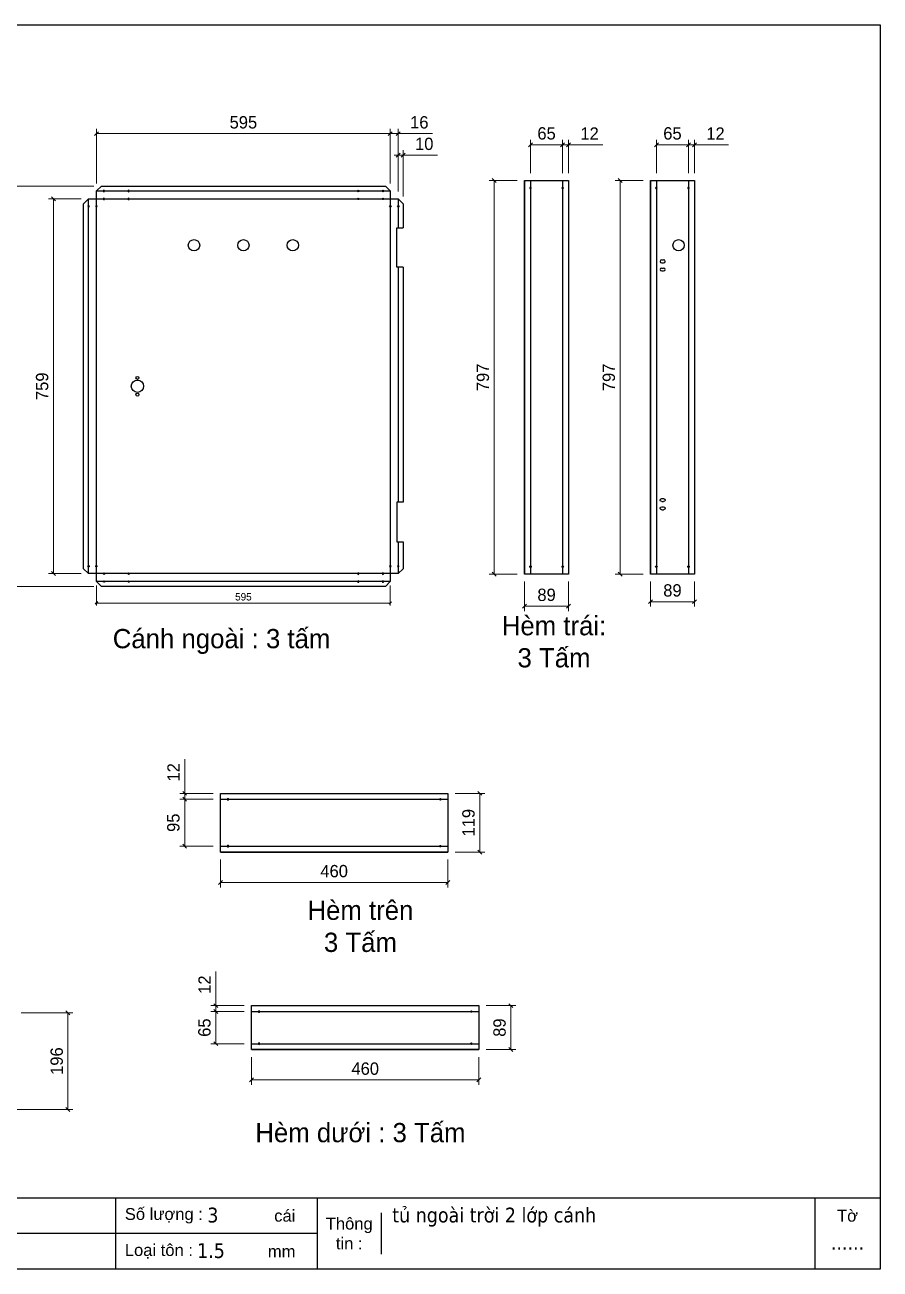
# Model space of a CAD drawing. Header units: millimetres. Extents: x 0 to 3564, y 0 to 2520.
# Drawn here: x 1832 to 3564, y 0 to 2520 of the extents above; entities that cross this region are included whole.
import ezdxf
from ezdxf.enums import TextEntityAlignment as Align

# ---------------------------------------------------------------- set-up
doc = ezdxf.new("R2010")
doc.units = ezdxf.units.MM
doc.layers.add('CNC', color=7, linetype='Continuous')
doc.layers.add('DIM', color=253, linetype='Continuous')
doc.styles.add('Arial', font='arial.ttf')
doc.styles.add('Tahoma (Input Text)', font='tahoma.ttf')
doc.dimstyles.new('Dim-15', dxfattribs={"dimtxt": 15, "dimasz": 5, "dimexe": 5, "dimexo": 8, "dimgap": 5, "dimtad": 1, "dimdec": 0, "dimtxsty": 'Standard', "dimblk": 'OBLIQUE', "dimcen": 10, "dimclrd": 5, "dimclre": 5, "dimclrt": 3, "dimazin": 3, "dimtfac": 1, "dimtdec": 0, "dimtmove": 0, "dimatfit": 3, "dimldrblk": 'OBLIQUE', "dimlwd": 9, "dimlwe": 9})
doc.dimstyles.new('Dim-25', dxfattribs={"dimtxt": 25, "dimasz": 8, "dimexe": 10, "dimexo": 15, "dimgap": 10, "dimtad": 1, "dimdec": 0, "dimtxsty": 'Standard', "dimblk": 'OBLIQUE', "dimcen": 10, "dimclrd": 5, "dimclre": 5, "dimclrt": 3, "dimazin": 3, "dimtfac": 1, "dimtdec": 0, "dimtmove": 0, "dimatfit": 3, "dimldrblk": 'OBLIQUE', "dimlwd": 9, "dimlwe": 9})

# ---------------------------------------------------------------- blocks, each defined once
blk = doc.blocks.new('khungtenAsean2')
at = {"color": 7}
for p, q in [((2970, -1980), (0, -1980)), ((1680, -1980), (1680, -2100)), ((2020, -1980), (2020, -2100)), ((2860, -1980), (2860, -2100)), ((2128.3, -2005), (2128.3, -2075)), ((2020, -2040), (0, -2040))]:
    blk.add_line(p, q, dxfattribs=at)
blk.add_lwpolyline([(0, 0), (2970, 0), (2970, -2100), (0, -2100)], close=True, dxfattribs=at)
at = {"color": 2, "char_height": 20, "style": 'Arial'}
for s, insert, width, attachment_point in [('  Số lượng :', (1680, -2010), 917.634, 4), ('cái', (1947.6, -2010), 917.634, 4), ('Thông\\Ptin :', (2074.2, -2040), 108.311, 5), ('Tờ', (2915, -2010), 110, 5), ('  Loại tôn :', (1680, -2070), 917.634, 4), ('mm', (1936.9, -2070), 917.634, 4)]:
    blk.add_mtext(s, dxfattribs=dict(at, insert=insert, width=width, attachment_point=attachment_point))
at = {"color": 1, "style": 'Tahoma (Input Text)', "flags": 8}
for tag, p in [('#03', (506.6, -2019.3)), ('#01', (137.1, -2021.3)), ('#05', (1106.6, -2021.3)), ('#07', (1834.7, -2021.3)), ('#09', (2146.7, -2021.3)), ('#02', (98.5, -2081.3)), ('#04', (486.1, -2081.3)), ('#06', (1065.3, -2081.3)), ('#08', (1817.4, -2081.3)), ('#10', (2146.7, -2081.3))]:
    blk.add_attdef(tag, p, '', height=25, dxfattribs=at)
blk.add_attdef('#11', text='', height=25, dxfattribs=at).set_placement((2915, -2067.3), align=Align.CENTER)
blk = doc.blocks.new('f3daunguoc')
at = {"layer": 'CNC', "color": 2, "lineweight": -3}
blk.add_circle((0, 0), 1.5, dxfattribs=at)
blk = doc.blocks.new('*D18')
at = {"color": 0, "linetype": 'ByBlock', "lineweight": -2}
for p, q in [((2917.1, 2273.3), (2925.1, 2281.3)), ((2937.1, 2281.3), (2929.1, 2273.3))]:
    blk.add_line(p, q, dxfattribs=at)
at = {"layer": 'Defpoints', "color": 0, "transparency": 16777216}
for p in [(2933.1, 2277.3), (2921.1, 2204.6), (2933.1, 2204.6)]:
    blk.add_point(p, dxfattribs=at)
at = {"layer": 'DIM', "color": 5, "lineweight": 9, "transparency": 16777216}
for p, q in [((2921.1, 2277.3), (2913.1, 2277.3)), ((2921.1, 2219.6), (2921.1, 2287.3)), ((2921.1, 2277.3), (2933.1, 2277.3)), ((2933.1, 2219.6), (2933.1, 2287.3)), ((2933.1, 2277.3), (3002.3, 2277.3))]:
    blk.add_line(p, q, dxfattribs=at)
at = {"layer": 'DIM', "color": 3, "transparency": 16777216, "insert": (2975.7, 2299.9), "char_height": 25, "attachment_point": 5}
blk.add_mtext('12', dxfattribs=at)
blk = doc.blocks.new('_Oblique')
at = {"color": 0, "linetype": 'ByBlock', "lineweight": -2}
blk.add_line((-0.5, -0.5), (0.5, 0.5), dxfattribs=at)
blk = doc.blocks.new('*D19')
at = {"color": 0, "linetype": 'ByBlock', "lineweight": -2}
for p, q in [((2860.1, 2281.3), (2852.1, 2273.3)), ((2917.1, 2273.3), (2925.1, 2281.3))]:
    blk.add_line(p, q, dxfattribs=at)
at = {"layer": 'Defpoints', "color": 0, "transparency": 16777216}
for p in [(2856.1, 2277.3), (2856.1, 2204.6), (2921.1, 2204.6)]:
    blk.add_point(p, dxfattribs=at)
at = {"layer": 'DIM', "color": 5, "lineweight": 9, "transparency": 16777216}
for p, q in [((2856.1, 2219.6), (2856.1, 2287.3)), ((2921.1, 2277.3), (2856.1, 2277.3)), ((2921.1, 2219.6), (2921.1, 2287.3))]:
    blk.add_line(p, q, dxfattribs=at)
at = {"layer": 'DIM', "color": 3, "transparency": 16777216, "insert": (2888.6, 2300.1), "char_height": 25, "attachment_point": 5}
blk.add_mtext('65', dxfattribs=at)
blk = doc.blocks.new('*D20')
at = {"color": 0, "linetype": 'ByBlock', "lineweight": -2}
for p, q in [((2786.6, 2200.6), (2778.6, 2208.6)), ((2778.6, 1411.6), (2786.6, 1403.6))]:
    blk.add_line(p, q, dxfattribs=at)
at = {"layer": 'Defpoints', "color": 0, "transparency": 16777216}
for p in [(2844.1, 2204.6), (2782.6, 1407.6), (2844.1, 1407.6)]:
    blk.add_point(p, dxfattribs=at)
at = {"layer": 'DIM', "color": 5, "lineweight": 9, "transparency": 16777216}
for p, q in [((2829.1, 2204.6), (2772.6, 2204.6)), ((2782.6, 2204.6), (2782.6, 1407.6)), ((2829.1, 1407.6), (2772.6, 1407.6))]:
    blk.add_line(p, q, dxfattribs=at)
at = {"layer": 'DIM', "color": 3, "transparency": 16777216, "insert": (2759.8, 1806.1), "char_height": 25, "attachment_point": 5, "rotation": 90}
blk.add_mtext('797', dxfattribs=at)
blk = doc.blocks.new('*D21')
at = {"color": 0, "linetype": 'ByBlock', "lineweight": -2}
for p, q in [((3172, 2273.3), (3180, 2281.3)), ((3192, 2281.3), (3184, 2273.3))]:
    blk.add_line(p, q, dxfattribs=at)
at = {"layer": 'Defpoints', "color": 0, "transparency": 16777216}
for p in [(3188, 2277.3), (3176, 2204.6), (3188, 2204.6)]:
    blk.add_point(p, dxfattribs=at)
at = {"layer": 'DIM', "color": 5, "lineweight": 9, "transparency": 16777216}
for p, q in [((3176, 2277.3), (3168, 2277.3)), ((3176, 2219.6), (3176, 2287.3)), ((3176, 2277.3), (3188, 2277.3)), ((3188, 2219.6), (3188, 2287.3)), ((3188, 2277.3), (3257.2, 2277.3))]:
    blk.add_line(p, q, dxfattribs=at)
at = {"layer": 'DIM', "color": 3, "transparency": 16777216, "insert": (3230.6, 2299.9), "char_height": 25, "attachment_point": 5}
blk.add_mtext('12', dxfattribs=at)
blk = doc.blocks.new('*D22')
at = {"color": 0, "linetype": 'ByBlock', "lineweight": -2}
for p, q in [((3115, 2281.3), (3107, 2273.3)), ((3172, 2273.3), (3180, 2281.3))]:
    blk.add_line(p, q, dxfattribs=at)
at = {"layer": 'Defpoints', "color": 0, "transparency": 16777216}
for p in [(3111, 2277.3), (3111, 2204.6), (3176, 2204.6)]:
    blk.add_point(p, dxfattribs=at)
at = {"layer": 'DIM', "color": 5, "lineweight": 9, "transparency": 16777216}
for p, q in [((3111, 2219.6), (3111, 2287.3)), ((3176, 2277.3), (3111, 2277.3)), ((3176, 2219.6), (3176, 2287.3))]:
    blk.add_line(p, q, dxfattribs=at)
at = {"layer": 'DIM', "color": 3, "transparency": 16777216, "insert": (3143.5, 2300.1), "char_height": 25, "attachment_point": 5}
blk.add_mtext('65', dxfattribs=at)
blk = doc.blocks.new('*D23')
at = {"color": 0, "linetype": 'ByBlock', "lineweight": -2}
for p, q in [((3041.6, 2200.6), (3033.6, 2208.6)), ((3033.6, 1411.6), (3041.6, 1403.6))]:
    blk.add_line(p, q, dxfattribs=at)
at = {"layer": 'Defpoints', "color": 0, "transparency": 16777216}
for p in [(3099, 2204.6), (3037.6, 1407.6), (3099, 1407.6)]:
    blk.add_point(p, dxfattribs=at)
at = {"layer": 'DIM', "color": 5, "lineweight": 9, "transparency": 16777216}
for p, q in [((3084, 2204.6), (3027.6, 2204.6)), ((3037.6, 2204.6), (3037.6, 1407.6)), ((3084, 1407.6), (3027.6, 1407.6))]:
    blk.add_line(p, q, dxfattribs=at)
at = {"layer": 'DIM', "color": 3, "transparency": 16777216, "insert": (3014.8, 1806.1), "char_height": 25, "attachment_point": 5, "rotation": 90}
blk.add_mtext('797', dxfattribs=at)
blk = doc.blocks.new('*D24')
at = {"color": 0, "linetype": 'ByBlock', "lineweight": -2}
for p, q in [((3103, 1355.8), (3095, 1347.8)), ((3184, 1347.8), (3192, 1355.8))]:
    blk.add_line(p, q, dxfattribs=at)
at = {"layer": 'Defpoints', "color": 0, "transparency": 16777216}
for p in [(3099, 1407.6), (3188, 1407.6), (3188, 1351.8)]:
    blk.add_point(p, dxfattribs=at)
at = {"layer": 'DIM', "color": 5, "lineweight": 9, "transparency": 16777216}
for p, q in [((3099, 1392.6), (3099, 1341.8)), ((3188, 1392.6), (3188, 1341.8)), ((3099, 1351.8), (3188, 1351.8))]:
    blk.add_line(p, q, dxfattribs=at)
at = {"layer": 'DIM', "color": 3, "transparency": 16777216, "insert": (3143.5, 1374.5), "char_height": 25, "attachment_point": 5}
blk.add_mtext('89', dxfattribs=at)
blk = doc.blocks.new('*D25')
at = {"color": 0, "linetype": 'ByBlock', "lineweight": -2}
for p, q in [((2848.1, 1346.7), (2840.1, 1338.7)), ((2929.1, 1338.7), (2937.1, 1346.7))]:
    blk.add_line(p, q, dxfattribs=at)
at = {"layer": 'Defpoints', "color": 0, "transparency": 16777216}
for p in [(2844.1, 1407.6), (2933.1, 1407.6), (2933.1, 1342.7)]:
    blk.add_point(p, dxfattribs=at)
at = {"layer": 'DIM', "color": 5, "lineweight": 9, "transparency": 16777216}
for p, q in [((2844.1, 1392.6), (2844.1, 1332.7)), ((2933.1, 1392.6), (2933.1, 1332.7)), ((2844.1, 1342.7), (2933.1, 1342.7))]:
    blk.add_line(p, q, dxfattribs=at)
at = {"layer": 'DIM', "color": 3, "transparency": 16777216, "insert": (2888.6, 1365.5), "char_height": 25, "attachment_point": 5}
blk.add_mtext('89', dxfattribs=at)
blk = doc.blocks.new('*D28')
at = {"color": 0, "linetype": 'ByBlock', "lineweight": -2}
for p, q in [((1923.5, 515.3), (1915.5, 523.3)), ((1915.5, 327.3), (1923.5, 319.3))]:
    blk.add_line(p, q, dxfattribs=at)
at = {"layer": 'Defpoints', "color": 0, "transparency": 16777216}
for p in [(1809.6, 519.3), (1919.5, 519.3), (1779.6, 323.3)]:
    blk.add_point(p, dxfattribs=at)
at = {"layer": 'DIM', "color": 5, "lineweight": 9, "transparency": 16777216}
for p, q in [((1824.6, 519.3), (1929.5, 519.3)), ((1919.5, 323.3), (1919.5, 519.3)), ((1794.6, 323.3), (1929.5, 323.3))]:
    blk.add_line(p, q, dxfattribs=at)
at = {"layer": 'DIM', "color": 3, "transparency": 16777216, "insert": (1896.8, 421.3), "char_height": 25, "attachment_point": 5, "rotation": 90}
blk.add_mtext('196', dxfattribs=at)
blk = doc.blocks.new('*D32')
at = {"color": 0, "linetype": 'ByBlock', "lineweight": -2}
for p, q in [((1979.7, 1351.5), (1974.7, 1346.5)), ((2569.7, 1346.5), (2574.7, 1351.5))]:
    blk.add_line(p, q, dxfattribs=at)
at = {"layer": 'Defpoints', "color": 0, "transparency": 16777216}
for p in [(1977.2, 1392.6), (2572.2, 1392.6), (2572.2, 1349)]:
    blk.add_point(p, dxfattribs=at)
at = {"layer": 'DIM', "color": 5, "lineweight": 9, "transparency": 16777216}
for p, q in [((1977.2, 1384.6), (1977.2, 1344)), ((2572.2, 1384.6), (2572.2, 1344)), ((1977.2, 1349), (2572.2, 1349))]:
    blk.add_line(p, q, dxfattribs=at)
at = {"layer": 'DIM', "color": 3, "transparency": 16777216, "insert": (2274.7, 1361.6), "char_height": 15, "attachment_point": 5}
blk.add_mtext('595', dxfattribs=at)
blk = doc.blocks.new('*D33')
at = {"color": 0, "linetype": 'ByBlock', "lineweight": -2}
for p, q in [((2584.2, 2252.1), (2592.2, 2260.1)), ((2602.2, 2260.1), (2594.2, 2252.1))]:
    blk.add_line(p, q, dxfattribs=at)
at = {"layer": 'Defpoints', "color": 0, "transparency": 16777216}
for p in [(2598.2, 2256.1), (2588.2, 2167.6), (2598.2, 2157.6)]:
    blk.add_point(p, dxfattribs=at)
at = {"layer": 'DIM', "color": 5, "lineweight": 9, "transparency": 16777216}
for p, q in [((2588.2, 2256.1), (2580.2, 2256.1)), ((2588.2, 2182.6), (2588.2, 2266.1)), ((2588.2, 2256.1), (2598.2, 2256.1)), ((2598.2, 2172.6), (2598.2, 2266.1)), ((2598.2, 2256.1), (2667.6, 2256.1))]:
    blk.add_line(p, q, dxfattribs=at)
at = {"layer": 'DIM', "color": 3, "transparency": 16777216, "insert": (2640.9, 2278.9), "char_height": 25, "attachment_point": 5}
blk.add_mtext('10', dxfattribs=at)
blk = doc.blocks.new('*D34')
at = {"color": 0, "linetype": 'ByBlock', "lineweight": -2}
for p, q in [((2568.2, 2295.7), (2576.2, 2303.7)), ((2592.2, 2303.7), (2584.2, 2295.7))]:
    blk.add_line(p, q, dxfattribs=at)
at = {"layer": 'Defpoints', "color": 0, "transparency": 16777216}
for p in [(2588.2, 2299.7), (2572.2, 2183.6), (2588.2, 2167.6)]:
    blk.add_point(p, dxfattribs=at)
at = {"layer": 'DIM', "color": 5, "lineweight": 9, "transparency": 16777216}
for p, q in [((2572.2, 2299.7), (2564.2, 2299.7)), ((2572.2, 2198.6), (2572.2, 2309.7)), ((2572.2, 2299.7), (2588.2, 2299.7)), ((2588.2, 2182.6), (2588.2, 2309.7)), ((2588.2, 2299.7), (2657.7, 2299.7))]:
    blk.add_line(p, q, dxfattribs=at)
at = {"layer": 'DIM', "color": 3, "transparency": 16777216, "insert": (2630.9, 2322.5), "char_height": 25, "attachment_point": 5}
blk.add_mtext('16', dxfattribs=at)
blk = doc.blocks.new('*D35')
at = {"color": 0, "linetype": 'ByBlock', "lineweight": -2}
for p, q in [((1981.2, 2303.7), (1973.2, 2295.7)), ((2568.2, 2295.7), (2576.2, 2303.7))]:
    blk.add_line(p, q, dxfattribs=at)
at = {"layer": 'Defpoints', "color": 0, "transparency": 16777216}
for p in [(1977.2, 2299.7), (1977.2, 2183.6), (2572.2, 2183.6)]:
    blk.add_point(p, dxfattribs=at)
at = {"layer": 'DIM', "color": 5, "lineweight": 9, "transparency": 16777216}
for p, q in [((1977.2, 2198.6), (1977.2, 2309.7)), ((2572.2, 2299.7), (1977.2, 2299.7)), ((2572.2, 2198.6), (2572.2, 2309.7))]:
    blk.add_line(p, q, dxfattribs=at)
at = {"layer": 'DIM', "color": 3, "transparency": 16777216, "insert": (2274.7, 2322.5), "char_height": 25, "attachment_point": 5}
blk.add_mtext('595', dxfattribs=at)
blk = doc.blocks.new('*D36')
at = {"color": 0, "linetype": 'ByBlock', "lineweight": -2}
for p, q in [((1894.1, 2163.6), (1886.1, 2171.6)), ((1886.1, 1412.6), (1894.1, 1404.6))]:
    blk.add_line(p, q, dxfattribs=at)
at = {"layer": 'Defpoints', "color": 0, "transparency": 16777216}
for p in [(1961.2, 2167.6), (1890.1, 1408.6), (1961.2, 1408.6)]:
    blk.add_point(p, dxfattribs=at)
at = {"layer": 'DIM', "color": 5, "lineweight": 9, "transparency": 16777216}
for p, q in [((1946.2, 2167.6), (1880.1, 2167.6)), ((1890.1, 2167.6), (1890.1, 1408.6)), ((1946.2, 1408.6), (1880.1, 1408.6))]:
    blk.add_line(p, q, dxfattribs=at)
at = {"layer": 'DIM', "color": 3, "transparency": 16777216, "insert": (1867.3, 1788.1), "char_height": 25, "attachment_point": 5, "rotation": 90}
blk.add_mtext('759', dxfattribs=at)
blk = doc.blocks.new('*D37')
at = {"color": 0, "linetype": 'ByBlock', "lineweight": -2}
for p, q in [((1813.7, 2189.6), (1805.7, 2197.6)), ((1805.7, 1386.6), (1813.7, 1378.6))]:
    blk.add_line(p, q, dxfattribs=at)
at = {"layer": 'Defpoints', "color": 0, "transparency": 16777216}
for p in [(1809.7, 2193.6), (1987.2, 2193.6), (1987.2, 1382.6)]:
    blk.add_point(p, dxfattribs=at)
at = {"layer": 'DIM', "color": 5, "lineweight": 9, "transparency": 16777216}
for p, q in [((1972.2, 2193.6), (1799.7, 2193.6)), ((1809.7, 1382.6), (1809.7, 2193.6)), ((1972.2, 1382.6), (1799.7, 1382.6))]:
    blk.add_line(p, q, dxfattribs=at)
at = {"layer": 'DIM', "color": 3, "transparency": 16777216, "insert": (1786.9, 1786.6), "char_height": 25, "attachment_point": 5, "rotation": 90}
blk.add_mtext('811', dxfattribs=at)
blk = doc.blocks.new('*D38')
at = {"color": 0, "linetype": 'ByBlock', "lineweight": -2}
for p, q in [((2214.7, 537.6), (2222.7, 529.6)), ((2222.7, 517.6), (2214.7, 525.6))]:
    blk.add_line(p, q, dxfattribs=at)
at = {"layer": 'Defpoints', "color": 0, "transparency": 16777216}
for p in [(2218.7, 533.6), (2291.4, 533.6), (2291.4, 521.6)]:
    blk.add_point(p, dxfattribs=at)
at = {"layer": 'DIM', "color": 5, "lineweight": 9, "transparency": 16777216}
for p, q in [((2218.7, 533.6), (2218.7, 602.8)), ((2276.4, 533.6), (2208.7, 533.6)), ((2218.7, 521.6), (2218.7, 533.6)), ((2276.4, 521.6), (2208.7, 521.6)), ((2218.7, 521.6), (2218.7, 513.6))]:
    blk.add_line(p, q, dxfattribs=at)
at = {"layer": 'DIM', "color": 3, "transparency": 16777216, "insert": (2196.1, 576.2), "char_height": 25, "attachment_point": 5, "rotation": 90}
blk.add_mtext('12', dxfattribs=at)
blk = doc.blocks.new('*D39')
at = {"color": 0, "linetype": 'ByBlock', "lineweight": -2}
for p, q in [((2222.7, 517.6), (2214.7, 525.6)), ((2214.7, 460.6), (2222.7, 452.6))]:
    blk.add_line(p, q, dxfattribs=at)
at = {"layer": 'Defpoints', "color": 0, "transparency": 16777216}
for p in [(2291.4, 521.6), (2218.7, 456.6), (2291.4, 456.6)]:
    blk.add_point(p, dxfattribs=at)
at = {"layer": 'DIM', "color": 5, "lineweight": 9, "transparency": 16777216}
for p, q in [((2276.4, 521.6), (2208.7, 521.6)), ((2218.7, 521.6), (2218.7, 456.6)), ((2276.4, 456.6), (2208.7, 456.6))]:
    blk.add_line(p, q, dxfattribs=at)
at = {"layer": 'DIM', "color": 3, "transparency": 16777216, "insert": (2195.9, 489.1), "char_height": 25, "attachment_point": 5, "rotation": 90}
blk.add_mtext('65', dxfattribs=at)
blk = doc.blocks.new('*D40')
at = {"color": 0, "linetype": 'ByBlock', "lineweight": -2}
for p, q in [((2295.4, 387.1), (2287.4, 379.1)), ((2747.4, 379.1), (2755.4, 387.1))]:
    blk.add_line(p, q, dxfattribs=at)
at = {"layer": 'Defpoints', "color": 0, "transparency": 16777216}
for p in [(2291.4, 444.6), (2751.4, 444.6), (2751.4, 383.1)]:
    blk.add_point(p, dxfattribs=at)
at = {"layer": 'DIM', "color": 5, "lineweight": 9, "transparency": 16777216}
for p, q in [((2291.4, 429.6), (2291.4, 373.1)), ((2751.4, 429.6), (2751.4, 373.1)), ((2291.4, 383.1), (2751.4, 383.1))]:
    blk.add_line(p, q, dxfattribs=at)
at = {"layer": 'DIM', "color": 3, "transparency": 16777216, "insert": (2521.4, 405.9), "char_height": 25, "attachment_point": 5}
blk.add_mtext('460', dxfattribs=at)
blk = doc.blocks.new('*D41')
at = {"color": 0, "linetype": 'ByBlock', "lineweight": -2}
for p, q in [((2820.3, 529.6), (2812.3, 537.6)), ((2812.3, 448.6), (2820.3, 440.6))]:
    blk.add_line(p, q, dxfattribs=at)
at = {"layer": 'Defpoints', "color": 0, "transparency": 16777216}
for p in [(2751.4, 533.6), (2816.3, 533.6), (2751.4, 444.6)]:
    blk.add_point(p, dxfattribs=at)
at = {"layer": 'DIM', "color": 5, "lineweight": 9, "transparency": 16777216}
for p, q in [((2766.4, 533.6), (2826.3, 533.6)), ((2816.3, 444.6), (2816.3, 533.6)), ((2766.4, 444.6), (2826.3, 444.6))]:
    blk.add_line(p, q, dxfattribs=at)
at = {"layer": 'DIM', "color": 3, "transparency": 16777216, "insert": (2793.5, 489.1), "char_height": 25, "attachment_point": 5, "rotation": 90}
blk.add_mtext('89', dxfattribs=at)
blk = doc.blocks.new('*D42')
at = {"color": 0, "linetype": 'ByBlock', "lineweight": -2}
for p, q in [((2151.8, 967.6), (2159.8, 959.6)), ((2159.8, 947.6), (2151.8, 955.6))]:
    blk.add_line(p, q, dxfattribs=at)
at = {"layer": 'Defpoints', "color": 0, "transparency": 16777216}
for p in [(2155.8, 963.6), (2228.5, 963.6), (2228.5, 951.6)]:
    blk.add_point(p, dxfattribs=at)
at = {"layer": 'DIM', "color": 5, "lineweight": 9, "transparency": 16777216}
for p, q in [((2155.8, 963.6), (2155.8, 1032.8)), ((2213.5, 963.6), (2145.8, 963.6)), ((2155.8, 951.6), (2155.8, 963.6)), ((2213.5, 951.6), (2145.8, 951.6)), ((2155.8, 951.6), (2155.8, 943.6))]:
    blk.add_line(p, q, dxfattribs=at)
at = {"layer": 'DIM', "color": 3, "transparency": 16777216, "insert": (2133.2, 1006.2), "char_height": 25, "attachment_point": 5, "rotation": 90}
blk.add_mtext('12', dxfattribs=at)
blk = doc.blocks.new('*D43')
at = {"color": 0, "linetype": 'ByBlock', "lineweight": -2}
for p, q in [((2159.8, 947.6), (2151.8, 955.6)), ((2151.8, 860.6), (2159.8, 852.6))]:
    blk.add_line(p, q, dxfattribs=at)
at = {"layer": 'Defpoints', "color": 0, "transparency": 16777216}
for p in [(2228.5, 951.6), (2155.8, 856.6), (2228.5, 856.6)]:
    blk.add_point(p, dxfattribs=at)
at = {"layer": 'DIM', "color": 5, "lineweight": 9, "transparency": 16777216}
for p, q in [((2213.5, 951.6), (2145.8, 951.6)), ((2155.8, 951.6), (2155.8, 856.6)), ((2213.5, 856.6), (2145.8, 856.6))]:
    blk.add_line(p, q, dxfattribs=at)
at = {"layer": 'DIM', "color": 3, "transparency": 16777216, "insert": (2133, 904.1), "char_height": 25, "attachment_point": 5, "rotation": 90}
blk.add_mtext('95', dxfattribs=at)
blk = doc.blocks.new('*D44')
at = {"color": 0, "linetype": 'ByBlock', "lineweight": -2}
for p, q in [((2232.5, 787.2), (2224.5, 779.2)), ((2684.5, 779.2), (2692.5, 787.2))]:
    blk.add_line(p, q, dxfattribs=at)
at = {"layer": 'Defpoints', "color": 0, "transparency": 16777216}
for p in [(2228.5, 844.6), (2688.5, 844.6), (2688.5, 783.2)]:
    blk.add_point(p, dxfattribs=at)
at = {"layer": 'DIM', "color": 5, "lineweight": 9, "transparency": 16777216}
for p, q in [((2228.5, 829.6), (2228.5, 773.2)), ((2688.5, 829.6), (2688.5, 773.2)), ((2228.5, 783.2), (2688.5, 783.2))]:
    blk.add_line(p, q, dxfattribs=at)
at = {"layer": 'DIM', "color": 3, "transparency": 16777216, "insert": (2458.5, 805.9), "char_height": 25, "attachment_point": 5}
blk.add_mtext('460', dxfattribs=at)
blk = doc.blocks.new('*D45')
at = {"color": 0, "linetype": 'ByBlock', "lineweight": -2}
for p, q in [((2757.3, 959.6), (2749.3, 967.6)), ((2749.3, 848.6), (2757.3, 840.6))]:
    blk.add_line(p, q, dxfattribs=at)
at = {"layer": 'Defpoints', "color": 0, "transparency": 16777216}
for p in [(2688.5, 963.6), (2753.3, 963.6), (2688.5, 844.6)]:
    blk.add_point(p, dxfattribs=at)
at = {"layer": 'DIM', "color": 5, "lineweight": 9, "transparency": 16777216}
for p, q in [((2703.5, 963.6), (2763.3, 963.6)), ((2753.3, 844.6), (2753.3, 963.6)), ((2703.5, 844.6), (2763.3, 844.6))]:
    blk.add_line(p, q, dxfattribs=at)
at = {"layer": 'DIM', "color": 3, "transparency": 16777216, "insert": (2730.6, 904.1), "char_height": 25, "attachment_point": 5, "rotation": 90}
blk.add_mtext('119', dxfattribs=at)
blk = doc.blocks.new('ovan6x10')
at = {"color": 2}
for p, q in [((3, 6), (7, 6)), ((3, 0), (7, 0))]:
    blk.add_line(p, q, dxfattribs=at)
for centre, start, end in [((3, 3), 90, 270), ((7, 3), 270, 90)]:
    blk.add_arc(centre, 3, start, end, dxfattribs=at)

msp = doc.modelspace()

# ---------------------------------------------------------------- linework, layer by layer
at = {"color": 7}
for p, q in [((2844.1, 2204.6), (2844.1, 1407.6)), ((2856.1, 2204.6), (2856.1, 1407.6)), ((2921.1, 2204.6), (2921.1, 1407.6)), ((2933.1, 2204.6), (2933.1, 1407.6)), ((3099, 2204.6), (3099, 1407.6)), ((3111, 2204.6), (3111, 1407.6)), ((3176, 2204.6), (3176, 1407.6)), ((3188, 2204.6), (3188, 1407.6))]:
    msp.add_line(p, q, dxfattribs=at)
for p, q in [((2228.5, 963.6), (2688.5, 963.6)), ((2228.5, 951.6), (2688.5, 951.6)), ((2228.5, 856.6), (2688.5, 856.6)), ((2228.5, 844.6), (2688.5, 844.6)), ((2291.4, 533.6), (2751.4, 533.6)), ((2291.4, 521.6), (2751.4, 521.6)), ((2291.4, 456.6), (2751.4, 456.6)), ((2291.4, 444.6), (2751.4, 444.6))]:
    msp.add_line(p, q)
for points in [[(2598.2, 1473.1), (2598.2, 1418.6), (2588.2, 1408.6), (2572.2, 1408.6), (2572.2, 1392.6), (2562.2, 1382.6), (1987.2, 1382.6), (1977.2, 1392.6), (1977.2, 1408.6), (1961.2, 1408.6), (1951.2, 1418.6), (1951.2, 2157.6), (1961.2, 2167.6), (1977.2, 2167.6), (1977.2, 2183.6), (1987.2, 2193.6), (2562.2, 2193.6), (2572.2, 2183.6), (2572.2, 2167.6), (2588.2, 2167.6), (2598.2, 2157.6), (2598.2, 2109.1)], [(1961.2, 1408.6), (1961.2, 2167.6)], [(1977.2, 2183.6), (2572.2, 2183.6)], [(2588.2, 2167.6), (2588.2, 2109.1)], [(2588.2, 2029.1), (2588.2, 1553.1)], [(2598.2, 2029.1), (2598.2, 1553.1)], [(2588.2, 1473.1), (2588.2, 1408.6)], [(2572.2, 1392.6), (1977.2, 1392.6)]]:
    msp.add_lwpolyline(points, dxfattribs=at)
at = {"color": 2}
for points in [[(2844.1, 2204.6), (2933.1, 2204.6), (2933.1, 1407.6), (2844.1, 1407.6)], [(3099, 2204.6), (3188, 2204.6), (3188, 1407.6), (3099, 1407.6)]]:
    msp.add_lwpolyline(points, close=True, dxfattribs=at)
at = {"color": 7}
msp.add_lwpolyline([(1977.2, 2167.6), (2572.2, 2167.6), (2572.2, 1408.6), (1977.2, 1408.6)], close=True, dxfattribs=at)
at = {"color": 2}
for points in [[(2598.2, 2029.1), (2585.2, 2029.1), (2585.2, 2109.1), (2598.2, 2109.1)], [(2598.2, 1553.1), (2585.2, 1553.1), (2585.2, 1473.1), (2598.2, 1473.1)]]:
    msp.add_lwpolyline(points, dxfattribs=at)
for points in [[(2228.5, 844.6), (2228.5, 963.6), (2688.5, 963.6), (2688.5, 844.6)], [(2291.4, 444.6), (2291.4, 533.6), (2751.4, 533.6), (2751.4, 444.6)]]:
    msp.add_lwpolyline(points, close=True)
for centre, radius in [((2174.7, 2073.6), 11.5), ((2274.7, 2073.6), 11.5), ((2374.7, 2073.6), 11.5), ((3156, 2073.6), 11.5), ((2060.2, 1788.1), 12.5), ((2060.2, 1805.1), 3), ((2060.2, 1771.1), 3)]:
    msp.add_circle(centre, radius, dxfattribs=at)

# ---------------------------------------------------------------- block references
at = {"color": 7}
ref = msp.add_blockref('khungtenAsean2', (0, 2520), dxfattribs=dict(at, xscale=1.199999999997089, yscale=1.199999999997089, zscale=1.199999999997089))
ref.add_attrib('#11', '......', dxfattribs={"color": 1, "height": 30, "style": 'Tahoma (Input Text)'}).set_placement((3498, 39.2), align=Align.CENTER)
ref.add_attrib('#09', 'tủ ngoài trời 2 lớp cánh', (2576.1, 94.5), dxfattribs={"color": 1, "height": 30, "style": 'Tahoma (Input Text)'})
ref.add_attrib('#08', '1.5', (2180.9, 22.5), dxfattribs={"color": 1, "height": 30, "style": 'Tahoma (Input Text)'})
ref.add_attrib('#07', '3', (2201.6, 94.5), dxfattribs={"color": 1, "height": 30, "style": 'Tahoma (Input Text)'})
at = {"lineweight": -3, "xscale": -1}
for p, rotation in [((1992.2, 2183.6), 180), ((1992.2, 2167.6), 180), ((2042.2, 2183.6), 180), ((2042.2, 2167.6), 180), ((2856.1, 2189.6), 180), ((2921.1, 2189.6), 180), ((3111, 2189.6), 180), ((3176, 2189.6), 180), ((1961.2, 2152.6), 180), ((1977.2, 2152.6), 180), ((2243.5, 951.6), 270), ((2243.5, 856.6), 270), ((2306.4, 521.6), 270), ((2306.4, 456.6), 270)]:
    msp.add_blockref('f3daunguoc', p, dxfattribs=dict(at, rotation=rotation))
at = {"lineweight": -3}
for p, rotation in [((2507.2, 2183.6), 180), ((2507.2, 2167.6), 180), ((2557.2, 2183.6), 180), ((2557.2, 2167.6), 180), ((2572.2, 2152.6), 180), ((2588.2, 2152.6), 180), ((2673.5, 951.6), 90), ((2673.5, 856.6), 90), ((2736.4, 521.6), 90), ((2736.4, 456.6), 90)]:
    msp.add_blockref('f3daunguoc', p, dxfattribs=dict(at, rotation=rotation))
at = {"color": 7}
for p in [(3118.7, 2038.1), (3118.7, 2021.6)]:
    msp.add_blockref('ovan6x10', p, dxfattribs=at)
at = {"color": 7, "xscale": -1, "rotation": 180}
for p in [(3118.7, 1560.6), (3118.7, 1544.1)]:
    msp.add_blockref('ovan6x10', p, dxfattribs=at)
at = {"lineweight": -3}
for p in [(1961.2, 1423.6), (1977.2, 1423.6), (2856.1, 1422.6), (2921.1, 1422.6), (3111, 1422.6), (3176, 1422.6), (1992.2, 1408.6), (1992.2, 1392.6), (2042.2, 1408.6), (2042.2, 1392.6)]:
    msp.add_blockref('f3daunguoc', p, dxfattribs=at)
at = {"lineweight": -3, "xscale": -1}
for p in [(2572.2, 1423.6), (2588.2, 1423.6), (2507.2, 1408.6), (2507.2, 1392.6), (2557.2, 1408.6), (2557.2, 1392.6)]:
    msp.add_blockref('f3daunguoc', p, dxfattribs=at)

# ---------------------------------------------------------------- texts
at = {"color": 2, "char_height": 39, "attachment_point": 5}
for s, insert, width in [('Hèm trái: \\P3 Tấm', (2903.7, 1270.4), 775), ('Cánh ngoài : 3 tấm', (2230.5, 1271.1), 774.5), ('Hèm trên\\P3 Tấm', (2511.7, 694.1), 775), ('Hèm dưới : 3 Tấm', (2511.7, 276.2), 775)]:
    msp.add_mtext(s, dxfattribs=dict(at, insert=insert, width=width))

# ---------------------------------------------------------------- dimensions: what is measured, and where the dimension line sits
at = {"layer": 'DIM', "color": 2}
for base, p1, p2, picture, middle in [((1977.2, 2299.7), (2572.2, 2183.6), (1977.2, 2183.6), '*D35', (2274.7, 2322.5)), ((2588.2, 2299.7), (2572.2, 2183.6), (2588.2, 2167.6), '*D34', (2630.9, 2322.5)), ((2598.2, 2256.1), (2588.2, 2167.6), (2598.2, 2157.6), '*D33', (2640.9, 2278.9)), ((2856.1, 2277.3), (2921.1, 2204.6), (2856.1, 2204.6), '*D19', (2888.6, 2300.1)), ((2933.1, 2277.3), (2921.1, 2204.6), (2933.1, 2204.6), '*D18', (2975.7, 2299.9)), ((3111, 2277.3), (3176, 2204.6), (3111, 2204.6), '*D22', (3143.5, 2300.1)), ((3188, 2277.3), (3176, 2204.6), (3188, 2204.6), '*D21', (3230.6, 2299.9)), ((2933.1, 1342.7), (2844.1, 1407.6), (2933.1, 1407.6), '*D25', (2888.6, 1365.5)), ((3188, 1351.8), (3099, 1407.6), (3188, 1407.6), '*D24', (3143.5, 1374.5))]:
    dim = msp.add_linear_dim(base=base, p1=p1, p2=p2, dimstyle='Dim-25', dxfattribs=at)
    dim.commit()
    dim.dimension.update_dxf_attribs({"geometry": picture, "text_midpoint": middle})
dim = msp.add_linear_dim(base=(1809.7, 2193.6), p1=(1987.2, 1382.6), p2=(1987.2, 2193.6), angle=90, dimstyle='Dim-25', dxfattribs=at)
dim.commit()
dim.dimension.update_dxf_attribs({"geometry": '*D37', "text_midpoint": (1809.7, 1786.6), "dimtype": 160})
for base, p1, p2, angle, picture, middle in [((2782.6, 1407.6), (2844.1, 2204.6), (2844.1, 1407.6), 90, '*D20', (2759.8, 1806.1)), ((3037.6, 1407.6), (3099, 2204.6), (3099, 1407.6), 90, '*D23', (3014.8, 1806.1)), ((1890.1, 1408.6), (1961.2, 2167.6), (1961.2, 1408.6), 90, '*D36', (1867.3, 1788.1)), ((2155.8, 963.6), (2228.5, 951.6), (2228.5, 963.6), 90, '*D42', (2133.2, 1006.2)), ((2753.3, 963.6), (2688.5, 844.6), (2688.5, 963.6), 90, '*D45', (2730.6, 904.1)), ((2155.8, 856.6), (2228.5, 951.6), (2228.5, 856.6), 90, '*D43', (2133, 904.1)), ((2688.5, 783.2), (2228.5, 844.6), (2688.5, 844.6), 180, '*D44', (2458.5, 805.9)), ((2218.7, 533.6), (2291.4, 521.6), (2291.4, 533.6), 90, '*D38', (2196.1, 576.2)), ((2816.3, 533.6), (2751.4, 444.6), (2751.4, 533.6), 90, '*D41', (2793.5, 489.1)), ((2218.7, 456.6), (2291.4, 521.6), (2291.4, 456.6), 90, '*D39', (2195.9, 489.1)), ((2751.4, 383.1), (2291.4, 444.6), (2751.4, 444.6), 180, '*D40', (2521.4, 405.9))]:
    dim = msp.add_linear_dim(base=base, p1=p1, p2=p2, angle=angle, dimstyle='Dim-25', dxfattribs=at)
    dim.commit()
    dim.dimension.update_dxf_attribs({"geometry": picture, "text_midpoint": middle})
at = {"layer": 'DIM', "color": 0}
dim = msp.add_linear_dim(base=(2572.2, 1349), p1=(1977.2, 1392.6), p2=(2572.2, 1392.6), dimstyle='Dim-15', dxfattribs=at)
dim.commit()
dim.dimension.update_dxf_attribs({"geometry": '*D32', "text_midpoint": (2274.7, 1361.6)})
at = {"layer": 'DIM', "color": 7}
dim = msp.add_linear_dim(base=(1919.5, 519.3), p1=(1779.6, 323.3), p2=(1809.6, 519.3), angle=90, dimstyle='Dim-25', dxfattribs=at)
dim.commit()
dim.dimension.update_dxf_attribs({"geometry": '*D28', "text_midpoint": (1896.8, 421.3)})

doc.saveas('drawing.dxf')
